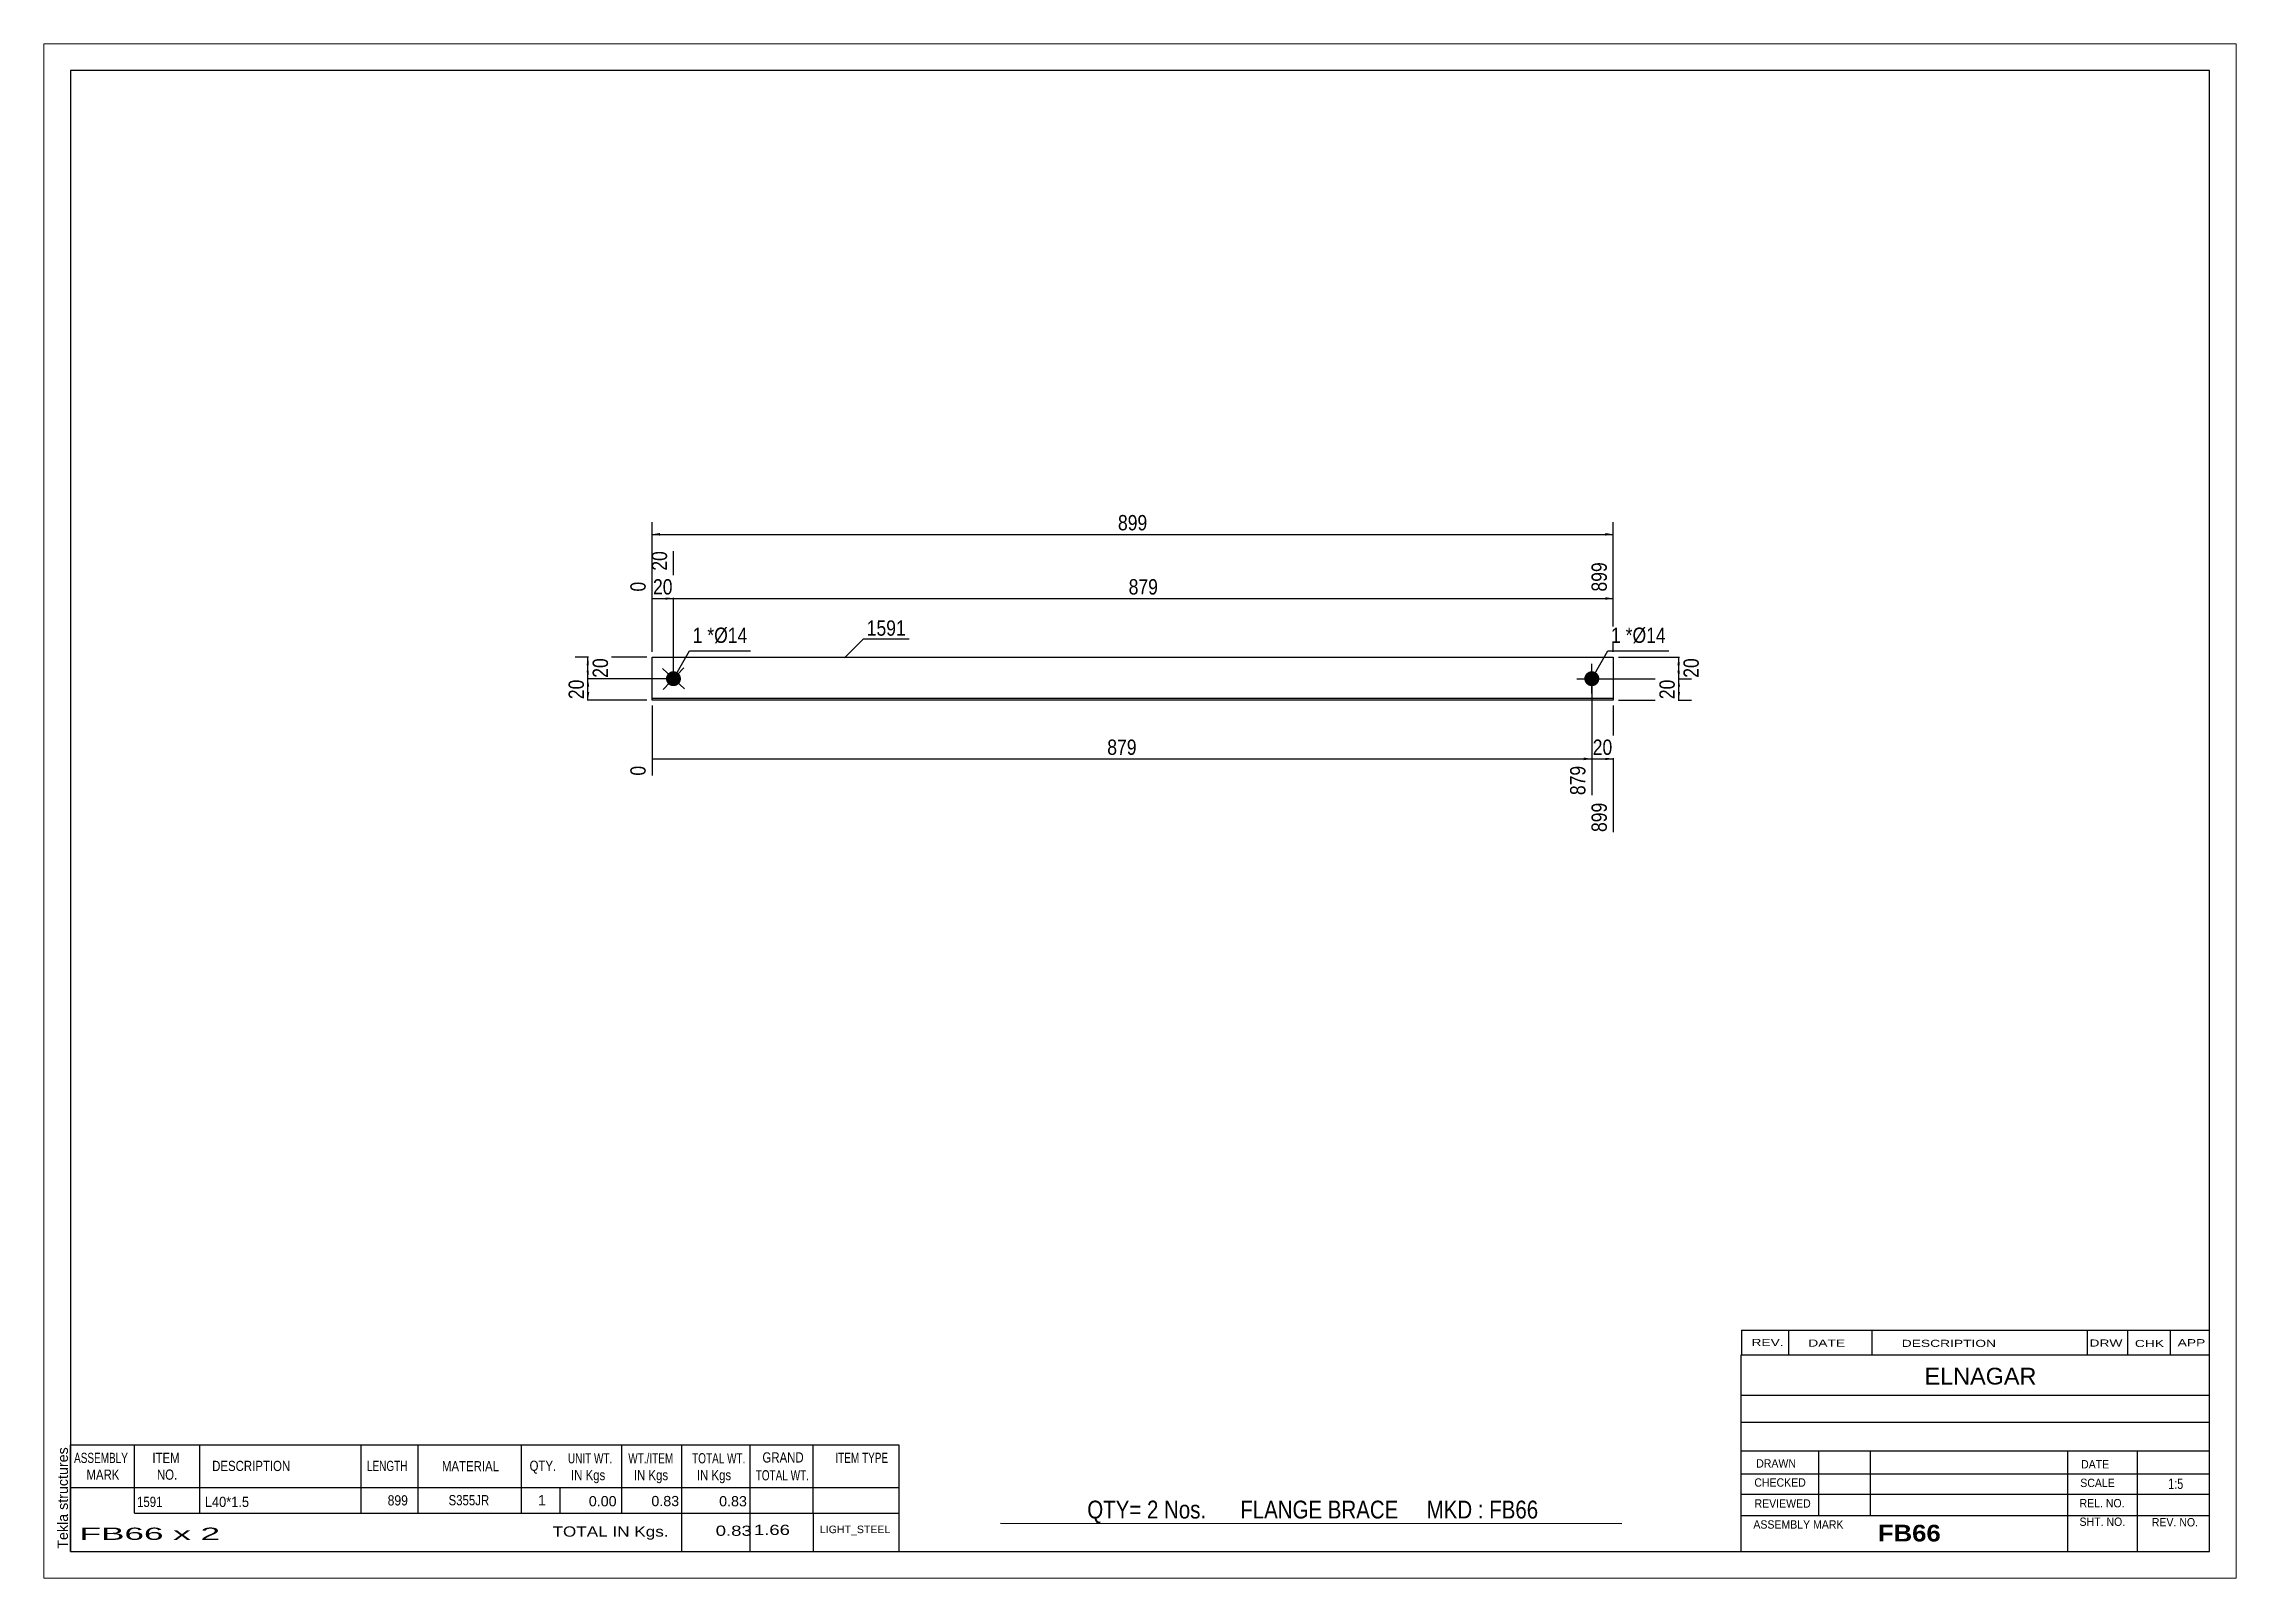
# Paper-space layout 'Layout1' of a CAD drawing. Header units: millimetres. Extents: x 0 to 410, y 0 to 287.
# The model-space entities are those that its viewports show. They can reach past a viewport. Long polylines and large blocks are cut down to what shows.
import ezdxf

# ---------------------------------------------------------------- set-up
doc = ezdxf.new("R2010")
doc.units = ezdxf.units.MM
doc.layers.add('Viewport layer', color=7, linetype='Continuous', plot=False)
doc.styles.add('Arial', font='ARIAL.TTF', dxfattribs={"height": 0.2})
doc.styles.add('Arial Bold', font='ARIALBD.TTF', dxfattribs={"height": 0.2})
doc.styles.add('Arial Narrow', font='ARIALN.TTF', dxfattribs={"height": 0.2})

# ---------------------------------------------------------------- blocks, each defined once
blk = doc.blocks.new('Unknown-629080306-1475')
at = {"color": 5, "linetype": 'Continuous'}
for p, q in [((405, 282), (5, 282)), ((5, 282), (5, 5)), ((405, 5), (405, 282)), ((5, 5), (405, 5))]:
    blk.add_line(p, q, dxfattribs=at)
at = {"color": 174, "linetype": 'Continuous', "style": 'Arial'}
blk.add_text('Tekla structures', height=1.9102, rotation=90, dxfattribs=at).set_placement((4.5, 5.5))
blk = doc.blocks.new('Part-629080306-1227 - 1212')
at = {"color": 2, "linetype": 'Continuous'}
for p, q in [((113.75, 164.25), (113.75, 172.25)), ((113.75, 172.25), (293.5, 172.25)), ((293.5, 172.25), (293.5, 164.25)), ((293.5, 164.55), (113.75, 164.55)), ((293.5, 164.25), (113.75, 164.25))]:
    blk.add_line(p, q, dxfattribs=at)
blk = doc.blocks.new('Bolt-629080306-1228 - 1212')
at = {"linetype": 'Continuous'}
blk.add_hatch(color=3, dxfattribs=at).paths.add_polyline_path([(116.73, 169.21, -1), (118.77, 167.29, -1)])
at = {"color": 3, "linetype": 'Continuous'}
for p, q in [((119.79, 166.33), (115.71, 170.17)), ((115.83, 166.21), (119.67, 170.29))]:
    blk.add_line(p, q, dxfattribs=at)
blk = doc.blocks.new('Bolt-629080306-1229 - 1212')
at = {"linetype": 'Continuous'}
blk.add_hatch(color=3, dxfattribs=at).paths.add_polyline_path([(289.5, 169.65, -1), (289.5, 166.85, -1)])
at = {"color": 3, "linetype": 'Continuous'}
for p, q in [((286.7, 168.25), (292.3, 168.25)), ((289.5, 165.45), (289.5, 171.05))]:
    blk.add_line(p, q, dxfattribs=at)
blk = doc.blocks.new('StraightDimension-629080306-1236 - 1212')
at = {"linetype": 'Continuous'}
blk.add_hatch(color=7, dxfattribs=at).paths.add_polyline_path([(292, 183.5), (293.5, 183.25), (292, 183)])
at = {"color": 7, "linetype": 'Continuous'}
for p, q in [((117.75, 169.25), (117.75, 192.11)), ((293.5, 173.25), (293.5, 190.03)), ((117.75, 183.25), (293.5, 183.25))]:
    blk.add_line(p, q, dxfattribs=at)
at = {"color": 0, "linetype": 'Continuous'}
blk.add_wipeout([(292.9, 190.63), (288.7, 190.63), (288.7, 183.95), (292.9, 183.95)], dxfattribs=at)
at = {"color": 0}
blk.add_wipeout([(208.97, 183.4), (208.97, 187.6), (202.28, 187.6), (202.28, 183.4)], dxfattribs=at)
at = {"color": 3, "linetype": 'Continuous', "style": 'Arial Narrow'}
blk.add_text('899', height=2.863, rotation=90.0002, dxfattribs=at).set_placement((292.3, 184.55))
at = {"color": 3, "style": 'Arial Narrow'}
blk.add_text('879', height=2.863, dxfattribs=at).set_placement((202.88, 184))
blk = doc.blocks.new('StraightDimension-629080306-1237 - 1212')
at = {"linetype": 'Continuous'}
blk.add_hatch(color=7, dxfattribs=at).paths.add_polyline_path([(116.25, 183.5), (117.75, 183.25), (116.25, 183)])
at = {"color": 7, "linetype": 'Continuous'}
for p, q in [((117.75, 169.25), (117.75, 192.11)), ((113.75, 173.25), (113.75, 186.38)), ((113.75, 183.25), (117.75, 183.25))]:
    blk.add_line(p, q, dxfattribs=at)
at = {"color": 0}
blk.add_wipeout([(118.18, 183.4), (118.18, 187.6), (113.32, 187.6), (113.32, 183.4)], dxfattribs=at)
at = {"color": 0, "linetype": 'Continuous'}
blk.add_wipeout([(117.15, 192.71), (112.95, 192.71), (112.95, 187.85), (117.15, 187.85)], dxfattribs=at)
blk.add_wipeout([(113.15, 186.98), (108.95, 186.98), (108.95, 183.95), (113.15, 183.95)], dxfattribs=at)
at = {"color": 3, "linetype": 'Continuous', "style": 'Arial Narrow'}
for s, height, p in [('20', 2.863, (116.55, 188.45)), ('0', 2.86, (112.55, 184.55))]:
    blk.add_text(s, height=height, rotation=90.0002, dxfattribs=at).set_placement(p)
at = {"color": 3, "style": 'Arial Narrow'}
blk.add_text('20', height=2.863, dxfattribs=at).set_placement((113.92, 184))
blk = doc.blocks.new('StraightDimension-629080306-1245 - 1212')
at = {"linetype": 'Continuous'}
blk.add_hatch(color=7, dxfattribs=at).paths.add_polyline_path([(292, 153.5), (293.5, 153.25), (292, 153)])
at = {"color": 7, "linetype": 'Continuous'}
for p, q in [((289.5, 167.25), (289.5, 146.47)), ((293.5, 163.25), (293.5, 139.57)), ((289.5, 153.25), (293.5, 153.25))]:
    blk.add_line(p, q, dxfattribs=at)
at = {"color": 0}
blk.add_wipeout([(293.93, 153.4), (293.93, 157.6), (289.07, 157.6), (289.07, 153.4)], dxfattribs=at)
at = {"color": 0, "linetype": 'Continuous'}
blk.add_wipeout([(292.9, 145.65), (288.7, 145.65), (288.7, 138.97), (292.9, 138.97)], dxfattribs=at)
at = {"color": 3, "style": 'Arial Narrow'}
blk.add_text('20', height=2.863, dxfattribs=at).set_placement((289.67, 154))
at = {"color": 3, "linetype": 'Continuous', "style": 'Arial Narrow'}
blk.add_text('899', height=2.863, rotation=90.0002, dxfattribs=at).set_placement((292.3, 139.57))
blk = doc.blocks.new('StraightDimension-629080306-1246 - 1212')
at = {"linetype": 'Continuous'}
blk.add_hatch(color=7, dxfattribs=at).paths.add_polyline_path([(288, 153.5), (289.5, 153.25), (288, 153)])
at = {"color": 7, "linetype": 'Continuous'}
for p, q in [((289.5, 167.25), (289.5, 146.47)), ((113.75, 163.25), (113.75, 150.12)), ((113.75, 153.25), (289.5, 153.25))]:
    blk.add_line(p, q, dxfattribs=at)
at = {"color": 0}
blk.add_wipeout([(204.97, 153.4), (204.97, 157.6), (198.28, 157.6), (198.28, 153.4)], dxfattribs=at)
at = {"color": 0, "linetype": 'Continuous'}
for points in [[(113.15, 152.55), (108.95, 152.55), (108.95, 149.52), (113.15, 149.52)], [(288.9, 152.55), (284.7, 152.55), (284.7, 145.87), (288.9, 145.87)]]:
    blk.add_wipeout(points, dxfattribs=at)
at = {"color": 3, "style": 'Arial Narrow'}
blk.add_text('879', height=2.863, dxfattribs=at).set_placement((198.88, 154))
at = {"color": 3, "linetype": 'Continuous', "style": 'Arial Narrow'}
for s, height, p in [('0', 2.86, (112.55, 150.12)), ('879', 2.863, (288.3, 146.47))]:
    blk.add_text(s, height=height, rotation=90.0002, dxfattribs=at).set_placement(p)
blk = doc.blocks.new('StraightDimension-629080306-1255 - 1212')
at = {"linetype": 'Continuous'}
for points in [[(115.25, 195), (113.75, 195.25), (115.25, 195.5)], [(292, 195.5), (293.5, 195.25), (292, 195)]]:
    blk.add_hatch(color=7, dxfattribs=at).paths.add_polyline_path(points)
at = {"color": 7, "linetype": 'Continuous'}
for p, q in [((113.75, 173.25), (113.75, 197.5)), ((293.5, 173.25), (293.5, 197.5)), ((113.75, 195.25), (293.5, 195.25))]:
    blk.add_line(p, q, dxfattribs=at)
at = {"color": 0}
blk.add_wipeout([(206.97, 195.4), (206.97, 199.6), (200.28, 199.6), (200.28, 195.4)], dxfattribs=at)
at = {"color": 3, "style": 'Arial Narrow'}
blk.add_text('899', height=2.863, dxfattribs=at).set_placement((200.88, 196))
blk = doc.blocks.new('StraightDimension-629080306-1259 - 1212')
at = {"linetype": 'Continuous'}
for points in [[(101.5, 170.75), (101.75, 172.25), (102, 170.75)], [(102, 169.75), (101.75, 168.25), (101.5, 169.75)]]:
    blk.add_hatch(color=7, dxfattribs=at).paths.add_polyline_path(points)
at = {"color": 7, "linetype": 'Continuous'}
for p, q in [((112.75, 172.25), (99.35, 172.25)), ((101.75, 168.25), (101.75, 172.25)), ((116.75, 168.25), (99.35, 168.25))]:
    blk.add_line(p, q, dxfattribs=at)
at = {"color": 0}
blk.add_wipeout([(106.1, 172.68), (101.9, 172.68), (101.9, 167.82), (106.1, 167.82)], dxfattribs=at)
at = {"color": 3, "style": 'Arial Narrow'}
blk.add_text('20', height=2.863, rotation=90.0002, dxfattribs=at).set_placement((105.5, 168.42))
blk = doc.blocks.new('StraightDimension-629080306-1260 - 1212')
at = {"linetype": 'Continuous'}
for points in [[(101.5, 166.75), (101.75, 168.25), (102, 166.75)], [(102, 165.75), (101.75, 164.25), (101.5, 165.75)]]:
    blk.add_hatch(color=7, dxfattribs=at).paths.add_polyline_path(points)
at = {"color": 7, "linetype": 'Continuous'}
for p, q in [((116.75, 168.25), (99.5, 168.25)), ((101.75, 164.25), (101.75, 168.25)), ((112.75, 164.25), (99.5, 164.25))]:
    blk.add_line(p, q, dxfattribs=at)
at = {"color": 0}
blk.add_wipeout([(101.6, 168.68), (97.4, 168.68), (97.4, 163.82), (101.6, 163.82)], dxfattribs=at)
at = {"color": 3, "style": 'Arial Narrow'}
blk.add_text('20', height=2.863, rotation=90.0002, dxfattribs=at).set_placement((101, 164.42))
blk = doc.blocks.new('StraightDimension-629080306-1267 - 1212')
at = {"linetype": 'Continuous'}
for points in [[(305.5, 170.75), (305.75, 172.25), (306, 170.75)], [(306, 169.75), (305.75, 168.25), (305.5, 169.75)]]:
    blk.add_hatch(color=7, dxfattribs=at).paths.add_polyline_path(points)
at = {"color": 7, "linetype": 'Continuous'}
for p, q in [((294.5, 172.25), (308, 172.25)), ((305.75, 168.25), (305.75, 172.25)), ((290.5, 168.25), (308, 168.25))]:
    blk.add_line(p, q, dxfattribs=at)
at = {"color": 0}
blk.add_wipeout([(310.1, 172.68), (305.9, 172.68), (305.9, 167.82), (310.1, 167.82)], dxfattribs=at)
at = {"color": 3, "style": 'Arial Narrow'}
blk.add_text('20', height=2.863, rotation=90.0002, dxfattribs=at).set_placement((309.5, 168.42))
blk = doc.blocks.new('StraightDimension-629080306-1268 - 1212')
at = {"linetype": 'Continuous'}
for points in [[(305.5, 166.75), (305.75, 168.25), (306, 166.75)], [(306, 165.75), (305.75, 164.25), (305.5, 165.75)]]:
    blk.add_hatch(color=7, dxfattribs=at).paths.add_polyline_path(points)
at = {"color": 7, "linetype": 'Continuous'}
for p, q in [((290.5, 168.25), (308.15, 168.25)), ((305.75, 164.25), (305.75, 168.25)), ((294.5, 164.25), (308.15, 164.25))]:
    blk.add_line(p, q, dxfattribs=at)
at = {"color": 0}
blk.add_wipeout([(305.6, 168.68), (301.4, 168.68), (301.4, 163.82), (305.6, 163.82)], dxfattribs=at)
at = {"color": 3, "style": 'Arial Narrow'}
blk.add_text('20', height=2.863, rotation=90.0002, dxfattribs=at).set_placement((305, 164.42))
blk = doc.blocks.new('CBS_BOM-629080306-1486')
at = {"color": 7, "linetype": 'Continuous'}
for p, q in [((4.97, 16.97), (4.97, 24.97)), ((4.97, 24.97), (159.89, 24.97)), ((16.97, 16.97), (16.97, 24.97)), ((29.16, 16.97), (29.16, 24.97)), ((59.32, 16.97), (59.32, 24.97)), ((70, 16.97), (70, 24.97)), ((89.32, 16.97), (89.32, 24.97)), ((108.12, 16.97), (108.12, 24.97)), ((119.33, 16.97), (119.33, 24.97)), ((132.12, 16.97), (132.12, 24.97)), ((143.87, 16.97), (143.87, 24.97)), ((159.89, 24.96), (159.89, 16.98)), ((4.97, 16.97), (159.89, 16.97)), ((4.97, 12.17), (4.97, 16.97)), ((16.97, 12.17), (16.97, 16.97)), ((29.16, 12.17), (29.16, 16.97)), ((59.32, 12.17), (59.32, 16.97)), ((70, 12.17), (70, 16.97)), ((89.32, 12.17), (89.32, 16.97)), ((96.58, 12.17), (96.58, 16.97)), ((108.12, 12.17), (108.12, 16.97)), ((119.33, 12.17), (119.33, 16.97)), ((132.12, 12.17), (132.12, 16.97)), ((143.89, 12.17), (143.89, 16.97)), ((159.89, 16.97), (159.89, 12.17)), ((4.97, 4.97), (4.97, 12.15)), ((16.97, 12.17), (159.89, 12.17)), ((119.33, 4.97), (119.33, 12.15)), ((132.12, 4.97), (132.12, 12.15)), ((143.93, 4.97), (143.93, 12.15)), ((159.89, 12.17), (159.89, 4.97)), ((4.97, 4.97), (159.89, 4.97))]:
    blk.add_line(p, q, dxfattribs=at)
at = {"color": 3, "linetype": 'Continuous', "style": 'Arial'}
for s, height, width, p in [('ASSEMBLY', 1.91, 0.7, (5.65, 21.54)), ('ITEM', 1.91, 0.8, (20.3, 21.54)), ('DESCRIPTION', 1.9102, 0.8, (31.48, 20.04)), ('LENGTH', 1.91, 0.7, (60.43, 20.04)), ('MATERIAL', 1.91, 0.8, (74.45, 19.99)), ('QTY.', 1.91, 0.8, (90.84, 20.07)), ('UNIT WT.', 1.91, 0.7, (98.01, 21.47)), ('WT./ITEM', 1.91, 0.7, (109.3, 21.47)), ('TOTAL WT.', 1.91, 0.7, (121.24, 21.47)), ('GRAND', 1.91, 0.8, (134.39, 21.63)), ('ITEM TYPE', 1.91, 0.7, (148.03, 21.55)), ('MARK', 1.91, 0.8, (7.97, 18.41)), ('NO.', 1.91, 0.8, (21.15, 18.41)), ('IN Kgs', 1.91, 0.8, (98.59, 18.33)), ('IN Kgs', 1.91, 0.8, (110.34, 18.33)), ('IN Kgs', 1.91, 0.8, (122.13, 18.33)), ('TOTAL WT.', 1.91, 0.7, (133.13, 18.29))]:
    blk.add_text(s, height=height, dxfattribs=dict(at, width=width)).set_placement(p)
at = {"color": 7, "linetype": 'Continuous', "style": 'Arial'}
for s, width, p in [('1591', 0.8, (17.43, 13.32)), ('L40*1.5', 0.9, (30.1, 13.32)), ('899', 0.85, (64.3, 13.6)), ('S355JR', 0.8, (75.69, 13.63))]:
    blk.add_text(s, height=1.91, dxfattribs=dict(at, width=width)).set_placement(p)
for s, p in [('1', (92.41, 13.63)), ('0.00', (101.92, 13.44)), ('0.83', (113.62, 13.47)), ('0.83', (126.29, 13.44))]:
    blk.add_text(s, height=1.91, dxfattribs=at).set_placement(p)
at = {"color": 6, "linetype": 'Continuous', "style": 'Arial'}
for s, height, width, p in [('FB66 x 2', 2.292, 2.05, (6.69, 7.16)), ('TOTAL IN Kgs.', 1.9102, 1.2, (95.13, 7.77)), ('0.83', 1.91, 1.3, (125.65, 7.92)), ('1.66', 1.91, 1.3, (132.79, 8.08))]:
    blk.add_text(s, height=height, dxfattribs=dict(at, width=width)).set_placement(p)
blk.add_text('LIGHT_STEEL', height=1.4135, dxfattribs=at).set_placement((145.14, 8.42))
blk = doc.blocks.new('CBS_CALLOFF-629080306-1487')
at = {"color": 7, "linetype": 'Continuous'}
blk.add_line((178.88, 10.27), (295.11, 10.25), dxfattribs=at)
at = {"color": 3, "linetype": 'Continuous', "style": 'Arial Narrow'}
blk.add_text('QTY= 2 Nos.      FLANGE BRACE     MKD : FB66', height=3.3405, dxfattribs=at).set_placement((195.14, 11.16))
blk = doc.blocks.new('CBS_NAME_BLOG-629080306-1488')
at = {"color": 7, "linetype": 'Continuous'}
for p, q in [((317.41, 41.75), (404.93, 41.75)), ((317.41, 5.04), (317.41, 41.75)), ((317.41, 34.21), (404.93, 34.21)), ((317.48, 29.16), (405, 29.16)), ((317.41, 23.79), (404.93, 23.79)), ((331.93, 11.68), (331.93, 23.78)), ((341.62, 11.71), (341.62, 23.78)), ((378.53, 5.04), (378.53, 23.77)), ((391.58, 5.04), (391.58, 23.78)), ((317.42, 19.49), (405, 19.51)), ((317.41, 15.74), (404.93, 15.74)), ((317.41, 11.7), (404.93, 11.7)), ((317.41, 5), (405, 5))]:
    blk.add_line(p, q, dxfattribs=at)
at = {"color": 3, "linetype": 'Continuous', "style": 'Arial'}
blk.add_text('ELNAGAR', height=3.133, dxfattribs=at).set_placement((351.73, 36.22))
at = {"color": 3, "linetype": 'Continuous'}
for s, height, style, width, p in [('DRAWN', 1.566, 'Arial', 0.9, (320.24, 20.68)), ('DATE', 1.566, 'Arial', 0.9, (381, 20.52)), ('CHECKED', 1.566, 'Arial', 0.9, (319.89, 17.11)), ('SCALE', 1.566, 'Arial', 0.9, (380.85, 17.04)), ('1:5', 1.957, 'Arial Narrow', 0.9, (397.3, 16.68)), ('REVIEWED', 1.566, 'Arial', 0.9, (319.93, 13.19)), ('REL. NO.', 1.566, 'Arial', 0.9, (380.71, 13.24)), ('ASSEMBLY MARK', 1.5663, 'Arial', 0.9, (319.71, 9.26)), ('FB66', 3.131, 'Arial Bold', 1.1, (342.99, 6.86)), ('SHT. NO.', 1.566, 'Arial', 0.9, (380.71, 9.77)), ('REV. NO.', 1.566, 'Arial', 0.9, (394.23, 9.68))]:
    blk.add_text(s, height=height, dxfattribs=dict(at, style=style, width=width)).set_placement(p)
blk = doc.blocks.new('CBS_REVISION-629080306-1489')
at = {"color": 7, "linetype": 'Continuous'}
for p, q in [((317.49, 46.38), (404.99, 46.38)), ((317.49, 46.38), (317.49, 41.75)), ((326.29, 46.38), (326.29, 41.75)), ((341.88, 46.38), (341.88, 41.81)), ((382.14, 46.38), (382.14, 41.75)), ((389.68, 46.38), (389.68, 41.75)), ((397.63, 46.38), (397.63, 41.75)), ((317.49, 41.75), (404.99, 41.75))]:
    blk.add_line(p, q, dxfattribs=at)
at = {"color": 7, "style": 'Arial Narrow', "width": 1.7}
for s, height, p in [('REV.', 1.326, (319.35, 43.43)), ('DATE', 1.326, (329.98, 43.31)), ('DESCRIPTION', 1.3257, (347.46, 43.26)), ('DRW', 1.326, (382.57, 43.32)), ('CHK', 1.326, (391.06, 43.23)), ('APP', 1.326, (399.06, 43.38))]:
    blk.add_text(s, height=height, dxfattribs=at).set_placement(p)
blk = doc.blocks.new('Mark-629080306-1280 - 1212')
at = {"color": 0}
blk.add_wipeout([(294.93, 174.95), (294.93, 177.95), (293.1, 177.95), (293.1, 174.95)], dxfattribs=at)
blk.add_wipeout([(294.93, 174.95), (294.93, 177.95), (293.1, 177.95), (293.1, 174.95)], dxfattribs=at)
at = {"color": 7, "linetype": 'Continuous'}
blk.add_line((289.5, 168.25), (292.5, 173.45), dxfattribs=at)
at = {"color": 0}
blk.add_wipeout([(297.11, 174.95), (297.11, 177.95), (295.83, 177.95), (295.83, 174.95)], dxfattribs=at)
blk.add_wipeout([(297.11, 174.95), (297.11, 177.95), (295.83, 177.95), (295.83, 174.95)], dxfattribs=at)
at = {"color": 3, "style": 'Arial Narrow'}
blk.add_text('1', height=2.86, dxfattribs=at).set_placement((293.1, 174.95))
at = {"color": 0}
blk.add_wipeout([(303.32, 174.95), (303.32, 177.95), (297.11, 177.95), (297.11, 174.95)], dxfattribs=at)
blk.add_wipeout([(303.32, 174.95), (303.32, 177.95), (297.11, 177.95), (297.11, 174.95)], dxfattribs=at)
at = {"color": 7, "linetype": 'Continuous'}
blk.add_line((292.5, 173.45), (303.92, 173.45), dxfattribs=at)
at = {"color": 3, "style": 'Arial Narrow'}
for s, height, p in [('*', 2.86, (295.83, 174.95)), ('Ø14', 2.863, (297.11, 174.95))]:
    blk.add_text(s, height=height, dxfattribs=at).set_placement(p)
blk = doc.blocks.new('Mark-629080306-1279 - 1212')
at = {"color": 0}
blk.add_wipeout([(123.18, 174.95), (123.18, 177.95), (121.35, 177.95), (121.35, 174.95)], dxfattribs=at)
blk.add_wipeout([(123.18, 174.95), (123.18, 177.95), (121.35, 177.95), (121.35, 174.95)], dxfattribs=at)
at = {"color": 7, "linetype": 'Continuous'}
blk.add_line((117.75, 168.25), (120.75, 173.45), dxfattribs=at)
at = {"color": 0}
blk.add_wipeout([(125.36, 174.95), (125.36, 177.95), (124.08, 177.95), (124.08, 174.95)], dxfattribs=at)
blk.add_wipeout([(125.36, 174.95), (125.36, 177.95), (124.08, 177.95), (124.08, 174.95)], dxfattribs=at)
at = {"color": 3, "style": 'Arial Narrow'}
blk.add_text('1', height=2.86, dxfattribs=at).set_placement((121.35, 174.95))
at = {"color": 0}
blk.add_wipeout([(131.57, 174.95), (131.57, 177.95), (125.36, 177.95), (125.36, 174.95)], dxfattribs=at)
blk.add_wipeout([(131.57, 174.95), (131.57, 177.95), (125.36, 177.95), (125.36, 174.95)], dxfattribs=at)
at = {"color": 7, "linetype": 'Continuous'}
blk.add_line((120.75, 173.45), (132.17, 173.45), dxfattribs=at)
at = {"color": 3, "style": 'Arial Narrow'}
for s, height, p in [('*', 2.86, (124.08, 174.95)), ('Ø14', 2.863, (125.36, 174.95))]:
    blk.add_text(s, height=height, dxfattribs=at).set_placement(p)
blk = doc.blocks.new('Mark-629080306-1276 - 1212')
at = {"color": 0}
blk.add_wipeout([(161.21, 176.29), (161.21, 179.29), (153.89, 179.29), (153.89, 176.29)], dxfattribs=at)
blk.add_wipeout([(161.21, 176.29), (161.21, 179.29), (153.89, 179.29), (153.89, 176.29)], dxfattribs=at)
at = {"color": 7, "linetype": 'Continuous'}
for p, q in [((149.76, 172.15), (153.29, 175.69)), ((153.29, 175.69), (161.81, 175.69))]:
    blk.add_line(p, q, dxfattribs=at)
at = {"color": 3, "style": 'Arial Narrow'}
blk.add_text('1591', height=2.863, dxfattribs=at).set_placement((153.89, 176.29))

msp = doc.modelspace()

# ---------------------------------------------------------------- block references
for name in ['Unknown-629080306-1475', 'Part-629080306-1227 - 1212', 'Bolt-629080306-1228 - 1212', 'Bolt-629080306-1229 - 1212', 'CBS_REVISION-629080306-1489', 'CBS_NAME_BLOG-629080306-1488', 'CBS_BOM-629080306-1486', 'CBS_CALLOFF-629080306-1487']:
    msp.add_blockref(name, (0, 0))

# ---------------------------------------------------------------- next in the draw order: block references
msp.add_blockref('StraightDimension-629080306-1236 - 1212', (0, 0))

# ---------------------------------------------------------------- next in the draw order: block references
for name in ['StraightDimension-629080306-1237 - 1212', 'StraightDimension-629080306-1245 - 1212']:
    msp.add_blockref(name, (0, 0))

# ---------------------------------------------------------------- next in the draw order: block references
for name in ['StraightDimension-629080306-1255 - 1212', 'StraightDimension-629080306-1246 - 1212']:
    msp.add_blockref(name, (0, 0))

# ---------------------------------------------------------------- next in the draw order: block references
for name in ['Mark-629080306-1276 - 1212', 'StraightDimension-629080306-1259 - 1212', 'StraightDimension-629080306-1267 - 1212']:
    msp.add_blockref(name, (0, 0))

# ---------------------------------------------------------------- next in the draw order: block references
for name in ['StraightDimension-629080306-1260 - 1212', 'StraightDimension-629080306-1268 - 1212']:
    msp.add_blockref(name, (0, 0))

# ---------------------------------------------------------------- next in the draw order: block references
for name in ['Mark-629080306-1279 - 1212', 'Mark-629080306-1280 - 1212']:
    msp.add_blockref(name, (0, 0))

psp = doc.layouts.get("Layout1")

# ---------------------------------------------------------------- viewports
at = {"layer": 'Viewport layer', "view_target_point": (205, 143.5)}
psp.add_viewport(center=(205, 143.5), size=(410, 287), view_center_point=(0, 0), view_height=287, dxfattribs=at)

doc.saveas('drawing.dxf')
